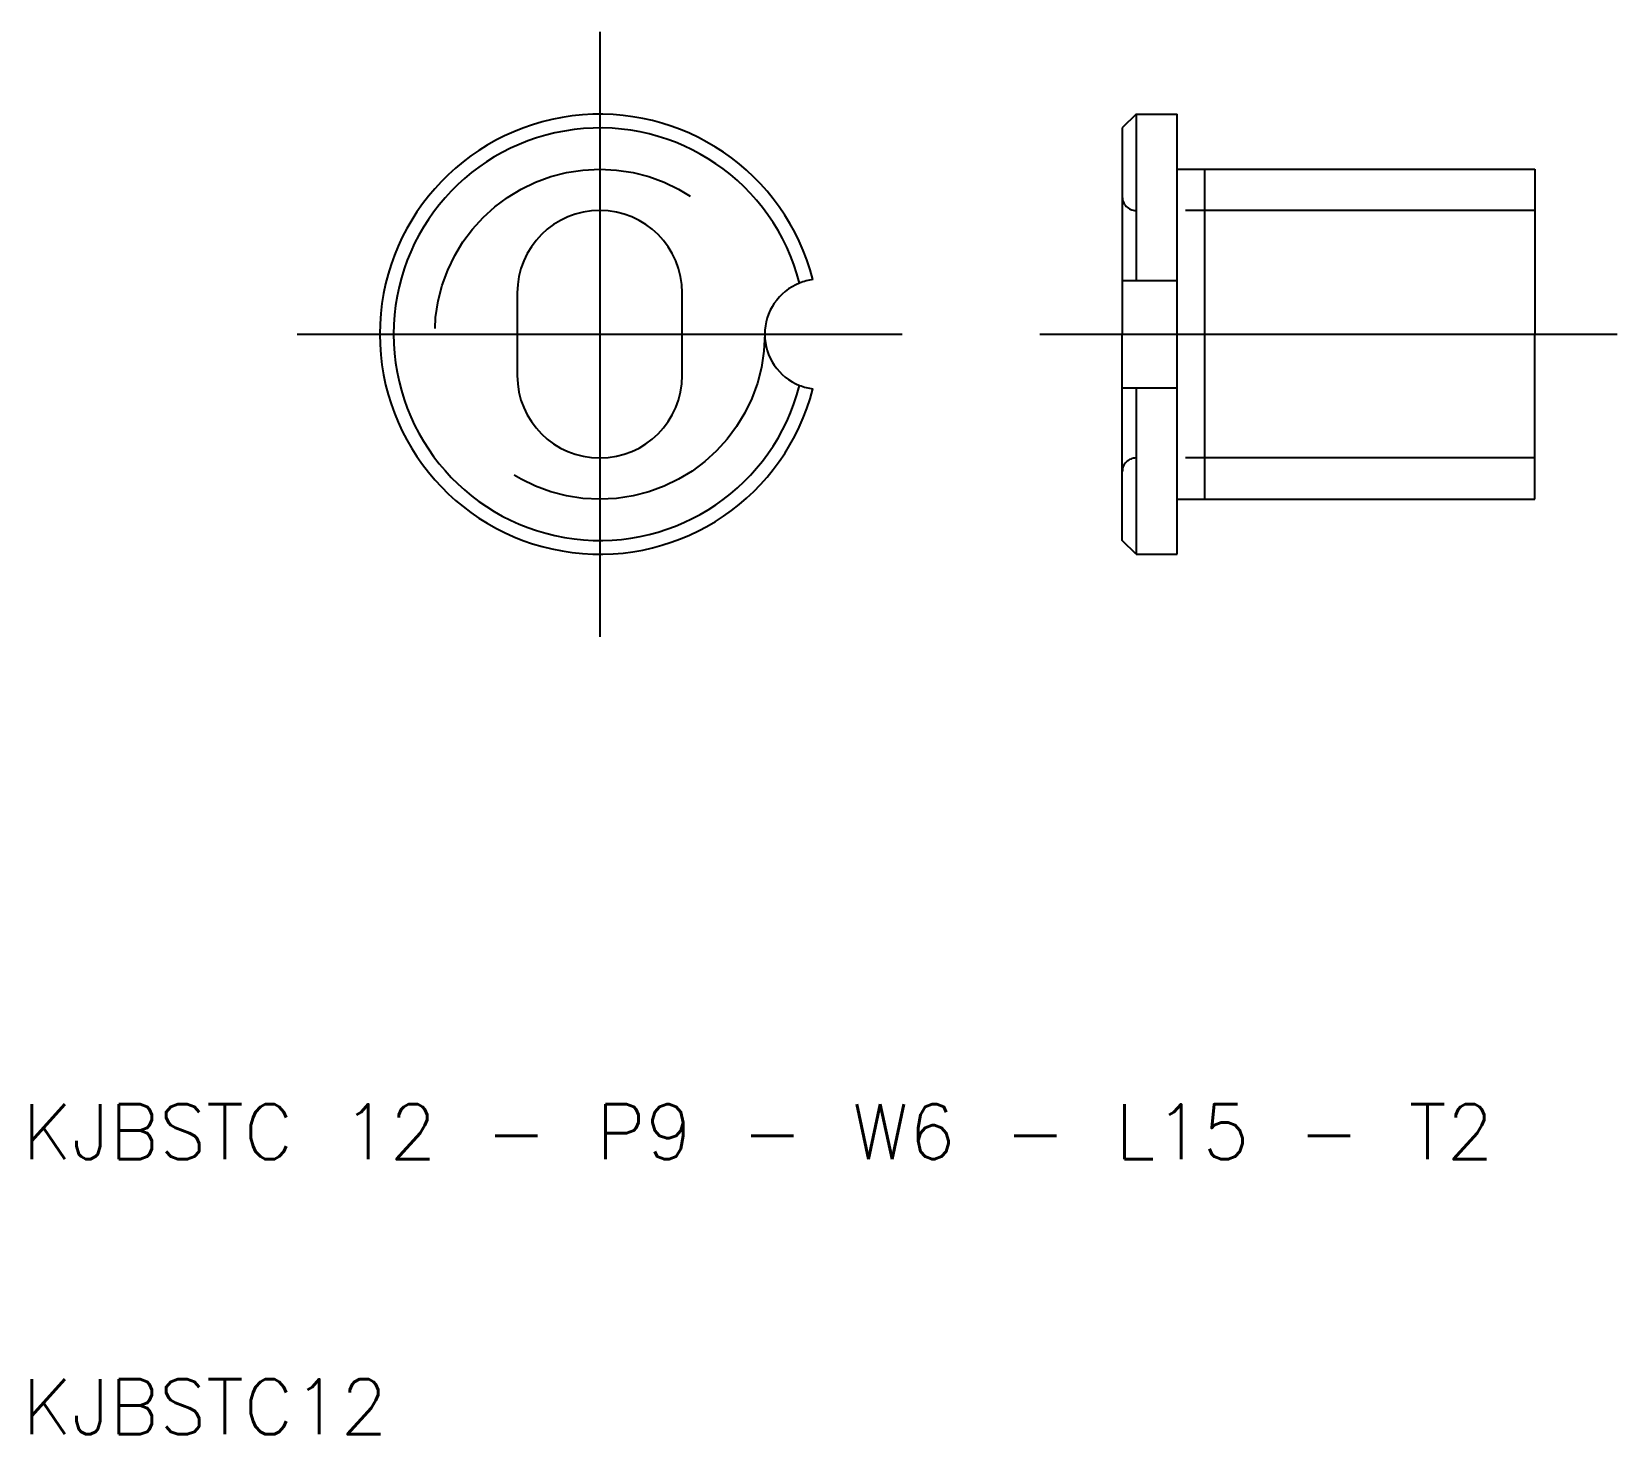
# Model space of a CAD drawing. Extents: x 10.3 to 68, y 10 to 61.
import ezdxf

# ---------------------------------------------------------------- set-up
doc = ezdxf.new("R2010")
doc.units = 0
doc.linetypes.add('CENTER', pattern=[50.8, 31.75, -6.35, 6.35, -6.35])
doc.linetypes.add('DASHED', pattern=[19.05, 12.7, -6.35])
doc.layers.get('0').update_dxf_attribs({"linetype": 'CONTINUOUS'})
doc.layers.add('CENTER', color=1, linetype='CENTER')
doc.styles.get("Standard").update_dxf_attribs({"font": 'txt.shx'})

msp = doc.modelspace()

# ---------------------------------------------------------------- linework, layer by layer
for p, q in [((50.5, 58), (50, 57.5)), ((50.5, 58), (50.5, 51.95)), ((50.5, 58), (52, 58)), ((52, 56), (52, 58)), ((50, 57.5), (50, 50)), ((52, 56), (65, 56)), ((52, 44), (52, 56)), ((53, 44), (53, 56)), ((65, 56), (65, 50)), ((50, 51.95), (52, 51.95)), ((28, 51.5), (28, 48.5)), ((34, 48.5), (34, 51.5)), ((50, 42.5), (50, 50)), ((65, 44), (65, 50)), ((50, 48.05), (52, 48.05)), ((50.5, 48.05), (50.5, 42)), ((52, 44), (65, 44)), ((52, 42), (52, 44)), ((50.5, 42), (50, 42.5)), ((50.5, 42), (52, 42))]:
    msp.add_line(p, q)
at = {"color": 3, "linetype": 'DASHED'}
for p, q in [((65, 54.5), (50.5, 54.5)), ((65, 45.5), (50.5, 45.5))]:
    msp.add_line(p, q, dxfattribs=at)
msp.add_circle((31, 50), 6, dxfattribs=at)
for centre, radius, start, end in [((31, 50), 8, 14.36151, 345.63849), ((31, 50), 7.5, 14.36151, 345.63849), ((31, 51.5), 3, 0, 180), ((39, 50), 2, 97.18076, 111.54227), ((39, 50), 2, 111.54227, 248.45773), ((31, 48.5), 3, 180, 0), ((39, 50), 2, 248.45773, 262.81924)]:
    msp.add_arc(centre, radius, start, end)
for centre, start, end in [((50.5, 55), 180, 270), ((50.5, 45), 90, 180)]:
    msp.add_arc(centre, 0.5, start, end, dxfattribs=at)
at = {"layer": 'CENTER'}
for p, q in [((31, 61), (31, 39)), ((20, 50), (42, 50)), ((47, 50), (68, 50))]:
    msp.add_line(p, q, dxfattribs=at)

# ---------------------------------------------------------------- texts
for s, p in [('KJBSTC 12 - P9 - W6 - L15 - T2', (10, 20)), ('KJBSTC12', (10, 10))]:
    msp.add_text(s, height=2).set_placement(p)

doc.saveas('drawing.dxf')
